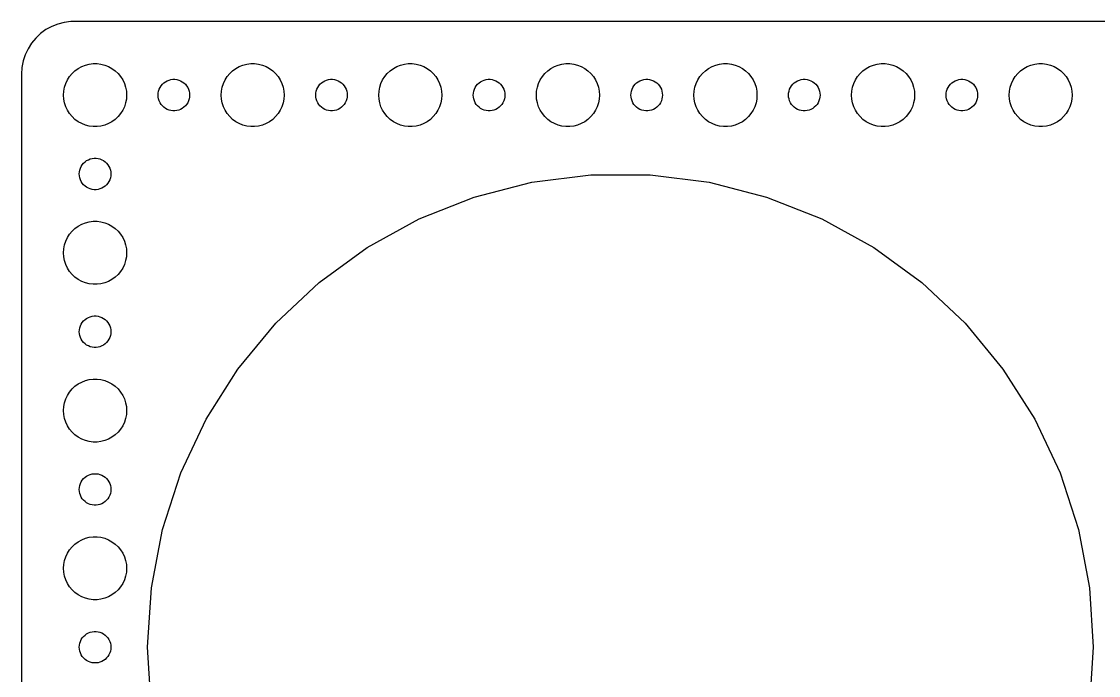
# Model space of a CAD drawing. Header units: metres. Extents: x -247 to 247, y -59 to 59.
# Drawn here: x -247 to -144.5, y -2.7 to 59.5 of the extents above; entities that cross this region are included whole.
import ezdxf

# ---------------------------------------------------------------- set-up
doc = ezdxf.new("R2010")
doc.units = ezdxf.units.M

msp = doc.modelspace()

# ---------------------------------------------------------------- linework, layer by layer
for p, q in [((-242.314, 59.4901), (-242.937, 59.4114)), ((242.314, 59.4901), (-242.314, 59.4901)), ((-244.679, 58.7216), (-245.187, 58.3526)), ((-244.129, 59.0241), (-244.679, 58.7216)), ((-243.545, 59.2553), (-244.129, 59.0241)), ((-242.937, 59.4114), (-243.545, 59.2553)), ((-246.045, 57.4389), (-246.382, 56.9088)), ((-245.645, 57.9227), (-246.045, 57.4389)), ((-245.187, 58.3526), (-245.645, 57.9227)), ((-246.382, 56.9088), (-246.649, 56.3406)), ((-246.843, 55.7434), (-246.961, 55.1267)), ((-246.649, 56.3406), (-246.843, 55.7434)), ((-241.277, 55.2145), (-240.927, 55.3532)), ((-240.927, 55.3532), (-240.562, 55.4469)), ((-240.562, 55.4469), (-240.188, 55.4941)), ((-240.188, 55.4941), (-239.812, 55.4941)), ((-239.812, 55.4941), (-239.438, 55.4469)), ((-239.438, 55.4469), (-239.073, 55.3532)), ((-239.073, 55.3532), (-238.723, 55.2145)), ((-226.277, 55.2145), (-225.927, 55.3532)), ((-225.927, 55.3532), (-225.562, 55.4469)), ((-225.562, 55.4469), (-225.188, 55.4941)), ((-225.188, 55.4941), (-224.812, 55.4941)), ((-224.812, 55.4941), (-224.438, 55.4469)), ((-224.438, 55.4469), (-224.073, 55.3532)), ((-224.073, 55.3532), (-223.723, 55.2145)), ((-211.277, 55.2145), (-210.927, 55.3532)), ((-210.927, 55.3532), (-210.562, 55.4469)), ((-210.562, 55.4469), (-210.188, 55.4941)), ((-210.188, 55.4941), (-209.812, 55.4941)), ((-209.812, 55.4941), (-209.438, 55.4469)), ((-209.438, 55.4469), (-209.073, 55.3532)), ((-209.073, 55.3532), (-208.723, 55.2145)), ((-196.277, 55.2145), (-195.927, 55.3532)), ((-195.927, 55.3532), (-195.562, 55.4469)), ((-195.562, 55.4469), (-195.188, 55.4941)), ((-195.188, 55.4941), (-194.812, 55.4941)), ((-194.812, 55.4941), (-194.438, 55.4469)), ((-194.438, 55.4469), (-194.073, 55.3532)), ((-194.073, 55.3532), (-193.723, 55.2145)), ((-181.277, 55.2145), (-180.927, 55.3532)), ((-180.927, 55.3532), (-180.562, 55.4469)), ((-180.562, 55.4469), (-180.188, 55.4941)), ((-180.188, 55.4941), (-179.812, 55.4941)), ((-179.812, 55.4941), (-179.438, 55.4469)), ((-179.438, 55.4469), (-179.073, 55.3532)), ((-179.073, 55.3532), (-178.723, 55.2145)), ((-166.277, 55.2145), (-165.927, 55.3532)), ((-165.927, 55.3532), (-165.562, 55.4469)), ((-165.562, 55.4469), (-165.188, 55.4941)), ((-165.188, 55.4941), (-164.812, 55.4941)), ((-164.812, 55.4941), (-164.438, 55.4469)), ((-164.438, 55.4469), (-164.073, 55.3532)), ((-164.073, 55.3532), (-163.723, 55.2145)), ((-151.277, 55.2145), (-150.927, 55.3532)), ((-150.927, 55.3532), (-150.562, 55.4469)), ((-150.562, 55.4469), (-150.188, 55.4941)), ((-150.188, 55.4941), (-149.812, 55.4941)), ((-149.812, 55.4941), (-149.438, 55.4469)), ((-149.438, 55.4469), (-149.073, 55.3532)), ((-149.073, 55.3532), (-148.723, 55.2145)), ((-246.961, 55.1267), (-247, 54.5)), ((-247, 54.5), (-247, -54.5)), ((-242.427, 54.2634), (-242.187, 54.5536)), ((-242.187, 54.5536), (-241.912, 54.8115)), ((-241.912, 54.8115), (-241.607, 55.033)), ((-241.607, 55.033), (-241.277, 55.2145)), ((-238.723, 55.2145), (-238.393, 55.033)), ((-238.393, 55.033), (-238.088, 54.8115)), ((-238.088, 54.8115), (-237.813, 54.5536)), ((-237.813, 54.5536), (-237.573, 54.2634)), ((-227.427, 54.2634), (-227.187, 54.5536)), ((-227.187, 54.5536), (-226.912, 54.8115)), ((-226.912, 54.8115), (-226.607, 55.033)), ((-226.607, 55.033), (-226.277, 55.2145)), ((-223.723, 55.2145), (-223.393, 55.033)), ((-223.393, 55.033), (-223.088, 54.8115)), ((-223.088, 54.8115), (-222.813, 54.5536)), ((-222.813, 54.5536), (-222.573, 54.2634)), ((-212.427, 54.2634), (-212.187, 54.5536)), ((-212.187, 54.5536), (-211.912, 54.8115)), ((-211.912, 54.8115), (-211.607, 55.033)), ((-211.607, 55.033), (-211.277, 55.2145)), ((-208.723, 55.2145), (-208.393, 55.033)), ((-208.393, 55.033), (-208.088, 54.8115)), ((-208.088, 54.8115), (-207.813, 54.5536)), ((-207.813, 54.5536), (-207.573, 54.2634)), ((-197.427, 54.2634), (-197.187, 54.5536)), ((-197.187, 54.5536), (-196.912, 54.8115)), ((-196.912, 54.8115), (-196.607, 55.033)), ((-196.607, 55.033), (-196.277, 55.2145)), ((-193.723, 55.2145), (-193.393, 55.033)), ((-193.393, 55.033), (-193.088, 54.8115)), ((-193.088, 54.8115), (-192.813, 54.5536)), ((-192.813, 54.5536), (-192.573, 54.2634)), ((-182.427, 54.2634), (-182.187, 54.5536)), ((-182.187, 54.5536), (-181.912, 54.8115)), ((-181.912, 54.8115), (-181.607, 55.033)), ((-181.607, 55.033), (-181.277, 55.2145)), ((-178.723, 55.2145), (-178.393, 55.033)), ((-178.393, 55.033), (-178.088, 54.8115)), ((-178.088, 54.8115), (-177.813, 54.5536)), ((-177.813, 54.5536), (-177.573, 54.2634)), ((-167.427, 54.2634), (-167.187, 54.5536)), ((-167.187, 54.5536), (-166.912, 54.8115)), ((-166.912, 54.8115), (-166.607, 55.033)), ((-166.607, 55.033), (-166.277, 55.2145)), ((-163.723, 55.2145), (-163.393, 55.033)), ((-163.393, 55.033), (-163.088, 54.8115)), ((-163.088, 54.8115), (-162.813, 54.5536)), ((-162.813, 54.5536), (-162.573, 54.2634)), ((-152.427, 54.2634), (-152.187, 54.5536)), ((-152.187, 54.5536), (-151.912, 54.8115)), ((-151.912, 54.8115), (-151.607, 55.033)), ((-151.607, 55.033), (-151.277, 55.2145)), ((-148.723, 55.2145), (-148.393, 55.033)), ((-148.393, 55.033), (-148.088, 54.8115)), ((-148.088, 54.8115), (-147.813, 54.5536)), ((-147.813, 54.5536), (-147.573, 54.2634)), ((-242.906, 53.2461), (-242.789, 53.6044)), ((-242.789, 53.6044), (-242.629, 53.9453)), ((-242.629, 53.9453), (-242.427, 54.2634)), ((-237.573, 54.2634), (-237.371, 53.9453)), ((-237.371, 53.9453), (-237.211, 53.6044)), ((-237.211, 53.6044), (-237.094, 53.2461)), ((-233.814, 53.2226), (-233.714, 53.3817)), ((-233.714, 53.3817), (-233.593, 53.5268)), ((-233.593, 53.5268), (-233.456, 53.6558)), ((-233.456, 53.6558), (-233.304, 53.7665)), ((-233.304, 53.7665), (-233.139, 53.8572)), ((-233.139, 53.8572), (-232.964, 53.9266)), ((-232.964, 53.9266), (-232.781, 53.9734)), ((-232.781, 53.9734), (-232.594, 53.997)), ((-232.594, 53.997), (-232.406, 53.997)), ((-232.406, 53.997), (-232.219, 53.9734)), ((-232.219, 53.9734), (-232.036, 53.9266)), ((-232.036, 53.9266), (-231.861, 53.8572)), ((-231.861, 53.8572), (-231.696, 53.7665)), ((-231.696, 53.7665), (-231.544, 53.6558)), ((-231.544, 53.6558), (-231.407, 53.5268)), ((-231.407, 53.5268), (-231.286, 53.3817)), ((-231.286, 53.3817), (-231.186, 53.2226)), ((-227.906, 53.2461), (-227.789, 53.6044)), ((-227.789, 53.6044), (-227.629, 53.9453)), ((-227.629, 53.9453), (-227.427, 54.2634)), ((-222.573, 54.2634), (-222.371, 53.9453)), ((-222.371, 53.9453), (-222.211, 53.6044)), ((-222.211, 53.6044), (-222.094, 53.2461)), ((-218.814, 53.2226), (-218.714, 53.3817)), ((-218.714, 53.3817), (-218.593, 53.5268)), ((-218.593, 53.5268), (-218.456, 53.6558)), ((-218.456, 53.6558), (-218.304, 53.7665)), ((-218.304, 53.7665), (-218.139, 53.8572)), ((-218.139, 53.8572), (-217.964, 53.9266)), ((-217.964, 53.9266), (-217.781, 53.9734)), ((-217.781, 53.9734), (-217.594, 53.997)), ((-217.594, 53.997), (-217.406, 53.997)), ((-217.406, 53.997), (-217.219, 53.9734)), ((-217.219, 53.9734), (-217.036, 53.9266)), ((-217.036, 53.9266), (-216.861, 53.8572)), ((-216.861, 53.8572), (-216.696, 53.7665)), ((-216.696, 53.7665), (-216.544, 53.6558)), ((-216.544, 53.6558), (-216.407, 53.5268)), ((-216.407, 53.5268), (-216.286, 53.3817)), ((-216.286, 53.3817), (-216.186, 53.2226)), ((-212.906, 53.2461), (-212.789, 53.6044)), ((-212.789, 53.6044), (-212.629, 53.9453)), ((-212.629, 53.9453), (-212.427, 54.2634)), ((-207.573, 54.2634), (-207.371, 53.9453)), ((-207.371, 53.9453), (-207.211, 53.6044)), ((-207.211, 53.6044), (-207.094, 53.2461)), ((-203.814, 53.2226), (-203.714, 53.3817)), ((-203.714, 53.3817), (-203.593, 53.5268)), ((-203.593, 53.5268), (-203.456, 53.6558)), ((-203.456, 53.6558), (-203.304, 53.7665)), ((-203.304, 53.7665), (-203.139, 53.8572)), ((-203.139, 53.8572), (-202.964, 53.9266)), ((-202.964, 53.9266), (-202.781, 53.9734)), ((-202.781, 53.9734), (-202.594, 53.997)), ((-202.594, 53.997), (-202.406, 53.997)), ((-202.406, 53.997), (-202.219, 53.9734)), ((-202.219, 53.9734), (-202.036, 53.9266)), ((-202.036, 53.9266), (-201.861, 53.8572)), ((-201.861, 53.8572), (-201.696, 53.7665)), ((-201.696, 53.7665), (-201.544, 53.6558)), ((-201.544, 53.6558), (-201.407, 53.5268)), ((-201.407, 53.5268), (-201.286, 53.3817)), ((-201.286, 53.3817), (-201.186, 53.2226)), ((-197.906, 53.2461), (-197.789, 53.6044)), ((-197.789, 53.6044), (-197.629, 53.9453)), ((-197.629, 53.9453), (-197.427, 54.2634)), ((-192.573, 54.2634), (-192.371, 53.9453)), ((-192.371, 53.9453), (-192.211, 53.6044)), ((-192.211, 53.6044), (-192.094, 53.2461)), ((-188.814, 53.2226), (-188.714, 53.3817)), ((-188.714, 53.3817), (-188.593, 53.5268)), ((-188.593, 53.5268), (-188.456, 53.6558)), ((-188.456, 53.6558), (-188.304, 53.7665)), ((-188.304, 53.7665), (-188.139, 53.8572)), ((-188.139, 53.8572), (-187.964, 53.9266)), ((-187.964, 53.9266), (-187.781, 53.9734)), ((-187.781, 53.9734), (-187.594, 53.997)), ((-187.594, 53.997), (-187.406, 53.997)), ((-187.406, 53.997), (-187.219, 53.9734)), ((-187.219, 53.9734), (-187.036, 53.9266)), ((-187.036, 53.9266), (-186.861, 53.8572)), ((-186.861, 53.8572), (-186.696, 53.7665)), ((-186.696, 53.7665), (-186.544, 53.6558)), ((-186.544, 53.6558), (-186.407, 53.5268)), ((-186.407, 53.5268), (-186.286, 53.3817)), ((-186.286, 53.3817), (-186.186, 53.2226)), ((-182.906, 53.2461), (-182.789, 53.6044)), ((-182.789, 53.6044), (-182.629, 53.9453)), ((-182.629, 53.9453), (-182.427, 54.2634)), ((-177.573, 54.2634), (-177.371, 53.9453)), ((-177.371, 53.9453), (-177.211, 53.6044)), ((-177.211, 53.6044), (-177.094, 53.2461)), ((-173.814, 53.2226), (-173.714, 53.3817)), ((-173.714, 53.3817), (-173.593, 53.5268)), ((-173.593, 53.5268), (-173.456, 53.6558)), ((-173.456, 53.6558), (-173.304, 53.7665)), ((-173.304, 53.7665), (-173.139, 53.8572)), ((-173.139, 53.8572), (-172.964, 53.9266)), ((-172.964, 53.9266), (-172.781, 53.9734)), ((-172.781, 53.9734), (-172.594, 53.997)), ((-172.594, 53.997), (-172.406, 53.997)), ((-172.406, 53.997), (-172.219, 53.9734)), ((-172.219, 53.9734), (-172.036, 53.9266)), ((-172.036, 53.9266), (-171.861, 53.8572)), ((-171.861, 53.8572), (-171.696, 53.7665)), ((-171.696, 53.7665), (-171.544, 53.6558)), ((-171.544, 53.6558), (-171.407, 53.5268)), ((-171.407, 53.5268), (-171.286, 53.3817)), ((-171.286, 53.3817), (-171.186, 53.2226)), ((-167.906, 53.2461), (-167.789, 53.6044)), ((-167.789, 53.6044), (-167.629, 53.9453)), ((-167.629, 53.9453), (-167.427, 54.2634)), ((-162.573, 54.2634), (-162.371, 53.9453)), ((-162.371, 53.9453), (-162.211, 53.6044)), ((-162.211, 53.6044), (-162.094, 53.2461)), ((-158.814, 53.2226), (-158.714, 53.3817)), ((-158.714, 53.3817), (-158.593, 53.5268)), ((-158.593, 53.5268), (-158.456, 53.6558)), ((-158.456, 53.6558), (-158.304, 53.7665)), ((-158.304, 53.7665), (-158.139, 53.8572)), ((-158.139, 53.8572), (-157.964, 53.9266)), ((-157.964, 53.9266), (-157.781, 53.9734)), ((-157.781, 53.9734), (-157.594, 53.997)), ((-157.594, 53.997), (-157.406, 53.997)), ((-157.406, 53.997), (-157.219, 53.9734)), ((-157.219, 53.9734), (-157.036, 53.9266)), ((-157.036, 53.9266), (-156.861, 53.8572)), ((-156.861, 53.8572), (-156.696, 53.7665)), ((-156.696, 53.7665), (-156.544, 53.6558)), ((-156.544, 53.6558), (-156.407, 53.5268)), ((-156.407, 53.5268), (-156.286, 53.3817)), ((-156.286, 53.3817), (-156.186, 53.2226)), ((-152.906, 53.2461), (-152.789, 53.6044)), ((-152.789, 53.6044), (-152.629, 53.9453)), ((-152.629, 53.9453), (-152.427, 54.2634)), ((-147.573, 54.2634), (-147.371, 53.9453)), ((-147.371, 53.9453), (-147.211, 53.6044)), ((-147.211, 53.6044), (-147.094, 53.2461)), ((-243, 52.5), (-242.976, 52.876)), ((-242.976, 52.124), (-243, 52.5)), ((-242.976, 52.876), (-242.906, 53.2461)), ((-237.094, 53.2461), (-237.024, 52.876)), ((-237.024, 52.876), (-237, 52.5)), ((-237, 52.5), (-237.024, 52.124)), ((-234, 52.5), (-233.988, 52.688)), ((-233.988, 52.312), (-234, 52.5)), ((-233.988, 52.688), (-233.953, 52.873)), ((-233.953, 52.127), (-233.988, 52.312)), ((-233.953, 52.873), (-233.895, 53.0522)), ((-233.895, 53.0522), (-233.814, 53.2226)), ((-231.186, 53.2226), (-231.105, 53.0522)), ((-231.105, 53.0522), (-231.047, 52.873)), ((-231.047, 52.873), (-231.012, 52.688)), ((-231.012, 52.312), (-231.047, 52.127)), ((-231.012, 52.688), (-231, 52.5)), ((-231, 52.5), (-231.012, 52.312)), ((-228, 52.5), (-227.976, 52.876)), ((-227.976, 52.124), (-228, 52.5)), ((-227.976, 52.876), (-227.906, 53.2461)), ((-222.094, 53.2461), (-222.024, 52.876)), ((-222.024, 52.876), (-222, 52.5)), ((-222, 52.5), (-222.024, 52.124)), ((-219, 52.5), (-218.988, 52.688)), ((-218.988, 52.312), (-219, 52.5)), ((-218.988, 52.688), (-218.953, 52.873)), ((-218.953, 52.127), (-218.988, 52.312)), ((-218.953, 52.873), (-218.895, 53.0522)), ((-218.895, 53.0522), (-218.814, 53.2226)), ((-216.186, 53.2226), (-216.105, 53.0522)), ((-216.105, 53.0522), (-216.047, 52.873)), ((-216.047, 52.873), (-216.012, 52.688)), ((-216.012, 52.312), (-216.047, 52.127)), ((-216.012, 52.688), (-216, 52.5)), ((-216, 52.5), (-216.012, 52.312)), ((-213, 52.5), (-212.976, 52.876)), ((-212.976, 52.124), (-213, 52.5)), ((-212.976, 52.876), (-212.906, 53.2461)), ((-207.094, 53.2461), (-207.024, 52.876)), ((-207.024, 52.876), (-207, 52.5)), ((-207, 52.5), (-207.024, 52.124)), ((-204, 52.5), (-203.988, 52.688)), ((-203.988, 52.312), (-204, 52.5)), ((-203.988, 52.688), (-203.953, 52.873)), ((-203.953, 52.127), (-203.988, 52.312)), ((-203.953, 52.873), (-203.895, 53.0522)), ((-203.895, 53.0522), (-203.814, 53.2226)), ((-201.186, 53.2226), (-201.105, 53.0522)), ((-201.105, 53.0522), (-201.047, 52.873)), ((-201.047, 52.873), (-201.012, 52.688)), ((-201.012, 52.312), (-201.047, 52.127)), ((-201.012, 52.688), (-201, 52.5)), ((-201, 52.5), (-201.012, 52.312)), ((-198, 52.5), (-197.976, 52.876)), ((-197.976, 52.124), (-198, 52.5)), ((-197.976, 52.876), (-197.906, 53.2461)), ((-192.094, 53.2461), (-192.024, 52.876)), ((-192.024, 52.876), (-192, 52.5)), ((-192, 52.5), (-192.024, 52.124)), ((-189, 52.5), (-188.988, 52.688)), ((-188.988, 52.312), (-189, 52.5)), ((-188.988, 52.688), (-188.953, 52.873)), ((-188.953, 52.127), (-188.988, 52.312)), ((-188.953, 52.873), (-188.895, 53.0522)), ((-188.895, 53.0522), (-188.814, 53.2226)), ((-186.186, 53.2226), (-186.105, 53.0522)), ((-186.105, 53.0522), (-186.047, 52.873)), ((-186.047, 52.873), (-186.012, 52.688)), ((-186.012, 52.312), (-186.047, 52.127)), ((-186.012, 52.688), (-186, 52.5)), ((-186, 52.5), (-186.012, 52.312)), ((-183, 52.5), (-182.976, 52.876)), ((-182.976, 52.124), (-183, 52.5)), ((-182.976, 52.876), (-182.906, 53.2461)), ((-177.094, 53.2461), (-177.024, 52.876)), ((-177.024, 52.876), (-177, 52.5)), ((-177, 52.5), (-177.024, 52.124)), ((-174, 52.5), (-173.988, 52.688)), ((-173.988, 52.312), (-174, 52.5)), ((-173.988, 52.688), (-173.953, 52.873)), ((-173.953, 52.127), (-173.988, 52.312)), ((-173.953, 52.873), (-173.895, 53.0522)), ((-173.895, 53.0522), (-173.814, 53.2226)), ((-171.186, 53.2226), (-171.105, 53.0522)), ((-171.105, 53.0522), (-171.047, 52.873)), ((-171.047, 52.873), (-171.012, 52.688)), ((-171.012, 52.312), (-171.047, 52.127)), ((-171.012, 52.688), (-171, 52.5)), ((-171, 52.5), (-171.012, 52.312)), ((-168, 52.5), (-167.976, 52.876)), ((-167.976, 52.124), (-168, 52.5)), ((-167.976, 52.876), (-167.906, 53.2461)), ((-162.094, 53.2461), (-162.024, 52.876)), ((-162.024, 52.876), (-162, 52.5)), ((-162, 52.5), (-162.024, 52.124)), ((-159, 52.5), (-158.988, 52.688)), ((-158.988, 52.312), (-159, 52.5)), ((-158.988, 52.688), (-158.953, 52.873)), ((-158.953, 52.127), (-158.988, 52.312)), ((-158.953, 52.873), (-158.895, 53.0522)), ((-158.895, 53.0522), (-158.814, 53.2226)), ((-156.186, 53.2226), (-156.105, 53.0522)), ((-156.105, 53.0522), (-156.047, 52.873)), ((-156.047, 52.873), (-156.012, 52.688)), ((-156.012, 52.312), (-156.047, 52.127)), ((-156.012, 52.688), (-156, 52.5)), ((-156, 52.5), (-156.012, 52.312)), ((-153, 52.5), (-152.976, 52.876)), ((-152.976, 52.124), (-153, 52.5)), ((-152.976, 52.876), (-152.906, 53.2461)), ((-147.094, 53.2461), (-147.024, 52.876)), ((-147.024, 52.876), (-147, 52.5)), ((-147, 52.5), (-147.024, 52.124)), ((-242.906, 51.7539), (-242.976, 52.124)), ((-242.789, 51.3956), (-242.906, 51.7539)), ((-242.629, 51.0547), (-242.789, 51.3956)), ((-237.211, 51.3956), (-237.371, 51.0547)), ((-237.094, 51.7539), (-237.211, 51.3956)), ((-237.024, 52.124), (-237.094, 51.7539)), ((-233.895, 51.9478), (-233.953, 52.127)), ((-233.814, 51.7774), (-233.895, 51.9478)), ((-233.714, 51.6183), (-233.814, 51.7774)), ((-233.593, 51.4732), (-233.714, 51.6183)), ((-233.456, 51.3442), (-233.593, 51.4732)), ((-233.304, 51.2335), (-233.456, 51.3442)), ((-231.544, 51.3442), (-231.696, 51.2335)), ((-231.407, 51.4732), (-231.544, 51.3442)), ((-231.286, 51.6183), (-231.407, 51.4732)), ((-231.186, 51.7774), (-231.286, 51.6183)), ((-231.105, 51.9478), (-231.186, 51.7774)), ((-231.047, 52.127), (-231.105, 51.9478)), ((-227.906, 51.7539), (-227.976, 52.124)), ((-227.789, 51.3956), (-227.906, 51.7539)), ((-227.629, 51.0547), (-227.789, 51.3956)), ((-222.211, 51.3956), (-222.371, 51.0547)), ((-222.094, 51.7539), (-222.211, 51.3956)), ((-222.024, 52.124), (-222.094, 51.7539)), ((-218.895, 51.9478), (-218.953, 52.127)), ((-218.814, 51.7774), (-218.895, 51.9478)), ((-218.714, 51.6183), (-218.814, 51.7774)), ((-218.593, 51.4732), (-218.714, 51.6183)), ((-218.456, 51.3442), (-218.593, 51.4732)), ((-218.304, 51.2335), (-218.456, 51.3442)), ((-216.544, 51.3442), (-216.696, 51.2335)), ((-216.407, 51.4732), (-216.544, 51.3442)), ((-216.286, 51.6183), (-216.407, 51.4732)), ((-216.186, 51.7774), (-216.286, 51.6183)), ((-216.105, 51.9478), (-216.186, 51.7774)), ((-216.047, 52.127), (-216.105, 51.9478)), ((-212.906, 51.7539), (-212.976, 52.124)), ((-212.789, 51.3956), (-212.906, 51.7539)), ((-212.629, 51.0547), (-212.789, 51.3956)), ((-207.211, 51.3956), (-207.371, 51.0547)), ((-207.094, 51.7539), (-207.211, 51.3956)), ((-207.024, 52.124), (-207.094, 51.7539)), ((-203.895, 51.9478), (-203.953, 52.127)), ((-203.814, 51.7774), (-203.895, 51.9478)), ((-203.714, 51.6183), (-203.814, 51.7774)), ((-203.593, 51.4732), (-203.714, 51.6183)), ((-203.456, 51.3442), (-203.593, 51.4732)), ((-203.304, 51.2335), (-203.456, 51.3442)), ((-201.544, 51.3442), (-201.696, 51.2335)), ((-201.407, 51.4732), (-201.544, 51.3442)), ((-201.286, 51.6183), (-201.407, 51.4732)), ((-201.186, 51.7774), (-201.286, 51.6183)), ((-201.105, 51.9478), (-201.186, 51.7774)), ((-201.047, 52.127), (-201.105, 51.9478)), ((-197.906, 51.7539), (-197.976, 52.124)), ((-197.789, 51.3956), (-197.906, 51.7539)), ((-197.629, 51.0547), (-197.789, 51.3956)), ((-192.211, 51.3956), (-192.371, 51.0547)), ((-192.094, 51.7539), (-192.211, 51.3956)), ((-192.024, 52.124), (-192.094, 51.7539)), ((-188.895, 51.9478), (-188.953, 52.127)), ((-188.814, 51.7774), (-188.895, 51.9478)), ((-188.714, 51.6183), (-188.814, 51.7774)), ((-188.593, 51.4732), (-188.714, 51.6183)), ((-188.456, 51.3442), (-188.593, 51.4732)), ((-188.304, 51.2335), (-188.456, 51.3442)), ((-186.544, 51.3442), (-186.696, 51.2335)), ((-186.407, 51.4732), (-186.544, 51.3442)), ((-186.286, 51.6183), (-186.407, 51.4732)), ((-186.186, 51.7774), (-186.286, 51.6183)), ((-186.105, 51.9478), (-186.186, 51.7774)), ((-186.047, 52.127), (-186.105, 51.9478)), ((-182.906, 51.7539), (-182.976, 52.124)), ((-182.789, 51.3956), (-182.906, 51.7539)), ((-182.629, 51.0547), (-182.789, 51.3956)), ((-177.211, 51.3956), (-177.371, 51.0547)), ((-177.094, 51.7539), (-177.211, 51.3956)), ((-177.024, 52.124), (-177.094, 51.7539)), ((-173.895, 51.9478), (-173.953, 52.127)), ((-173.814, 51.7774), (-173.895, 51.9478)), ((-173.714, 51.6183), (-173.814, 51.7774)), ((-173.593, 51.4732), (-173.714, 51.6183)), ((-173.456, 51.3442), (-173.593, 51.4732)), ((-173.304, 51.2335), (-173.456, 51.3442)), ((-171.544, 51.3442), (-171.696, 51.2335)), ((-171.407, 51.4732), (-171.544, 51.3442)), ((-171.286, 51.6183), (-171.407, 51.4732)), ((-171.186, 51.7774), (-171.286, 51.6183)), ((-171.105, 51.9478), (-171.186, 51.7774)), ((-171.047, 52.127), (-171.105, 51.9478)), ((-167.906, 51.7539), (-167.976, 52.124)), ((-167.789, 51.3956), (-167.906, 51.7539)), ((-167.629, 51.0547), (-167.789, 51.3956)), ((-162.211, 51.3956), (-162.371, 51.0547)), ((-162.094, 51.7539), (-162.211, 51.3956)), ((-162.024, 52.124), (-162.094, 51.7539)), ((-158.895, 51.9478), (-158.953, 52.127)), ((-158.814, 51.7774), (-158.895, 51.9478)), ((-158.714, 51.6183), (-158.814, 51.7774)), ((-158.593, 51.4732), (-158.714, 51.6183)), ((-158.456, 51.3442), (-158.593, 51.4732)), ((-158.304, 51.2335), (-158.456, 51.3442)), ((-156.544, 51.3442), (-156.696, 51.2335)), ((-156.407, 51.4732), (-156.544, 51.3442)), ((-156.286, 51.6183), (-156.407, 51.4732)), ((-156.186, 51.7774), (-156.286, 51.6183)), ((-156.105, 51.9478), (-156.186, 51.7774)), ((-156.047, 52.127), (-156.105, 51.9478)), ((-152.906, 51.7539), (-152.976, 52.124)), ((-152.789, 51.3956), (-152.906, 51.7539)), ((-152.629, 51.0547), (-152.789, 51.3956)), ((-147.211, 51.3956), (-147.371, 51.0547)), ((-147.094, 51.7539), (-147.211, 51.3956)), ((-147.024, 52.124), (-147.094, 51.7539)), ((-242.427, 50.7366), (-242.629, 51.0547)), ((-242.187, 50.4464), (-242.427, 50.7366)), ((-241.912, 50.1885), (-242.187, 50.4464)), ((-237.813, 50.4464), (-238.088, 50.1885)), ((-237.573, 50.7366), (-237.813, 50.4464)), ((-237.371, 51.0547), (-237.573, 50.7366)), ((-233.139, 51.1428), (-233.304, 51.2335)), ((-232.964, 51.0734), (-233.139, 51.1428)), ((-232.781, 51.0266), (-232.964, 51.0734)), ((-232.594, 51.003), (-232.781, 51.0266)), ((-232.406, 51.003), (-232.594, 51.003)), ((-232.219, 51.0266), (-232.406, 51.003)), ((-232.036, 51.0734), (-232.219, 51.0266)), ((-231.861, 51.1428), (-232.036, 51.0734)), ((-231.696, 51.2335), (-231.861, 51.1428)), ((-227.427, 50.7366), (-227.629, 51.0547)), ((-227.187, 50.4464), (-227.427, 50.7366)), ((-226.912, 50.1885), (-227.187, 50.4464)), ((-222.813, 50.4464), (-223.088, 50.1885)), ((-222.573, 50.7366), (-222.813, 50.4464)), ((-222.371, 51.0547), (-222.573, 50.7366)), ((-218.139, 51.1428), (-218.304, 51.2335)), ((-217.964, 51.0734), (-218.139, 51.1428)), ((-217.781, 51.0266), (-217.964, 51.0734)), ((-217.594, 51.003), (-217.781, 51.0266)), ((-217.406, 51.003), (-217.594, 51.003)), ((-217.219, 51.0266), (-217.406, 51.003)), ((-217.036, 51.0734), (-217.219, 51.0266)), ((-216.861, 51.1428), (-217.036, 51.0734)), ((-216.696, 51.2335), (-216.861, 51.1428)), ((-212.427, 50.7366), (-212.629, 51.0547)), ((-212.187, 50.4464), (-212.427, 50.7366)), ((-211.912, 50.1885), (-212.187, 50.4464)), ((-207.813, 50.4464), (-208.088, 50.1885)), ((-207.573, 50.7366), (-207.813, 50.4464)), ((-207.371, 51.0547), (-207.573, 50.7366)), ((-203.139, 51.1428), (-203.304, 51.2335)), ((-202.964, 51.0734), (-203.139, 51.1428)), ((-202.781, 51.0266), (-202.964, 51.0734)), ((-202.594, 51.003), (-202.781, 51.0266)), ((-202.406, 51.003), (-202.594, 51.003)), ((-202.219, 51.0266), (-202.406, 51.003)), ((-202.036, 51.0734), (-202.219, 51.0266)), ((-201.861, 51.1428), (-202.036, 51.0734)), ((-201.696, 51.2335), (-201.861, 51.1428)), ((-197.427, 50.7366), (-197.629, 51.0547)), ((-197.187, 50.4464), (-197.427, 50.7366)), ((-196.912, 50.1885), (-197.187, 50.4464)), ((-192.813, 50.4464), (-193.088, 50.1885)), ((-192.573, 50.7366), (-192.813, 50.4464)), ((-192.371, 51.0547), (-192.573, 50.7366)), ((-188.139, 51.1428), (-188.304, 51.2335)), ((-187.964, 51.0734), (-188.139, 51.1428)), ((-187.781, 51.0266), (-187.964, 51.0734)), ((-187.594, 51.003), (-187.781, 51.0266)), ((-187.406, 51.003), (-187.594, 51.003)), ((-187.219, 51.0266), (-187.406, 51.003)), ((-187.036, 51.0734), (-187.219, 51.0266)), ((-186.861, 51.1428), (-187.036, 51.0734)), ((-186.696, 51.2335), (-186.861, 51.1428)), ((-182.427, 50.7366), (-182.629, 51.0547)), ((-182.187, 50.4464), (-182.427, 50.7366)), ((-181.912, 50.1885), (-182.187, 50.4464)), ((-177.813, 50.4464), (-178.088, 50.1885)), ((-177.573, 50.7366), (-177.813, 50.4464)), ((-177.371, 51.0547), (-177.573, 50.7366)), ((-173.139, 51.1428), (-173.304, 51.2335)), ((-172.964, 51.0734), (-173.139, 51.1428)), ((-172.781, 51.0266), (-172.964, 51.0734)), ((-172.594, 51.003), (-172.781, 51.0266)), ((-172.406, 51.003), (-172.594, 51.003)), ((-172.219, 51.0266), (-172.406, 51.003)), ((-172.036, 51.0734), (-172.219, 51.0266)), ((-171.861, 51.1428), (-172.036, 51.0734)), ((-171.696, 51.2335), (-171.861, 51.1428)), ((-167.427, 50.7366), (-167.629, 51.0547)), ((-167.187, 50.4464), (-167.427, 50.7366)), ((-166.912, 50.1885), (-167.187, 50.4464)), ((-162.813, 50.4464), (-163.088, 50.1885)), ((-162.573, 50.7366), (-162.813, 50.4464)), ((-162.371, 51.0547), (-162.573, 50.7366)), ((-158.139, 51.1428), (-158.304, 51.2335)), ((-157.964, 51.0734), (-158.139, 51.1428)), ((-157.781, 51.0266), (-157.964, 51.0734)), ((-157.594, 51.003), (-157.781, 51.0266)), ((-157.406, 51.003), (-157.594, 51.003)), ((-157.219, 51.0266), (-157.406, 51.003)), ((-157.036, 51.0734), (-157.219, 51.0266)), ((-156.861, 51.1428), (-157.036, 51.0734)), ((-156.696, 51.2335), (-156.861, 51.1428)), ((-152.427, 50.7366), (-152.629, 51.0547)), ((-152.187, 50.4464), (-152.427, 50.7366)), ((-151.912, 50.1885), (-152.187, 50.4464)), ((-147.813, 50.4464), (-148.088, 50.1885)), ((-147.573, 50.7366), (-147.813, 50.4464)), ((-147.371, 51.0547), (-147.573, 50.7366)), ((-241.607, 49.967), (-241.912, 50.1885)), ((-241.277, 49.7855), (-241.607, 49.967)), ((-240.927, 49.6468), (-241.277, 49.7855)), ((-240.562, 49.5531), (-240.927, 49.6468)), ((-240.188, 49.5059), (-240.562, 49.5531)), ((-239.812, 49.5059), (-240.188, 49.5059)), ((-239.438, 49.5531), (-239.812, 49.5059)), ((-239.073, 49.6468), (-239.438, 49.5531)), ((-238.723, 49.7855), (-239.073, 49.6468)), ((-238.393, 49.967), (-238.723, 49.7855)), ((-238.088, 50.1885), (-238.393, 49.967)), ((-226.607, 49.967), (-226.912, 50.1885)), ((-226.277, 49.7855), (-226.607, 49.967)), ((-225.927, 49.6468), (-226.277, 49.7855)), ((-225.562, 49.5531), (-225.927, 49.6468)), ((-225.188, 49.5059), (-225.562, 49.5531)), ((-224.812, 49.5059), (-225.188, 49.5059)), ((-224.438, 49.5531), (-224.812, 49.5059)), ((-224.073, 49.6468), (-224.438, 49.5531)), ((-223.723, 49.7855), (-224.073, 49.6468)), ((-223.393, 49.967), (-223.723, 49.7855)), ((-223.088, 50.1885), (-223.393, 49.967)), ((-211.607, 49.967), (-211.912, 50.1885)), ((-211.277, 49.7855), (-211.607, 49.967)), ((-210.927, 49.6468), (-211.277, 49.7855)), ((-210.562, 49.5531), (-210.927, 49.6468)), ((-210.188, 49.5059), (-210.562, 49.5531)), ((-209.812, 49.5059), (-210.188, 49.5059)), ((-209.438, 49.5531), (-209.812, 49.5059)), ((-209.073, 49.6468), (-209.438, 49.5531)), ((-208.723, 49.7855), (-209.073, 49.6468)), ((-208.393, 49.967), (-208.723, 49.7855)), ((-208.088, 50.1885), (-208.393, 49.967)), ((-196.607, 49.967), (-196.912, 50.1885)), ((-196.277, 49.7855), (-196.607, 49.967)), ((-195.927, 49.6468), (-196.277, 49.7855)), ((-195.562, 49.5531), (-195.927, 49.6468)), ((-195.188, 49.5059), (-195.562, 49.5531)), ((-194.812, 49.5059), (-195.188, 49.5059)), ((-194.438, 49.5531), (-194.812, 49.5059)), ((-194.073, 49.6468), (-194.438, 49.5531)), ((-193.723, 49.7855), (-194.073, 49.6468)), ((-193.393, 49.967), (-193.723, 49.7855)), ((-193.088, 50.1885), (-193.393, 49.967)), ((-181.607, 49.967), (-181.912, 50.1885)), ((-181.277, 49.7855), (-181.607, 49.967)), ((-180.927, 49.6468), (-181.277, 49.7855)), ((-180.562, 49.5531), (-180.927, 49.6468)), ((-180.188, 49.5059), (-180.562, 49.5531)), ((-179.812, 49.5059), (-180.188, 49.5059)), ((-179.438, 49.5531), (-179.812, 49.5059)), ((-179.073, 49.6468), (-179.438, 49.5531)), ((-178.723, 49.7855), (-179.073, 49.6468)), ((-178.393, 49.967), (-178.723, 49.7855)), ((-178.088, 50.1885), (-178.393, 49.967)), ((-166.607, 49.967), (-166.912, 50.1885)), ((-166.277, 49.7855), (-166.607, 49.967)), ((-165.927, 49.6468), (-166.277, 49.7855)), ((-165.562, 49.5531), (-165.927, 49.6468)), ((-165.188, 49.5059), (-165.562, 49.5531)), ((-164.812, 49.5059), (-165.188, 49.5059)), ((-164.438, 49.5531), (-164.812, 49.5059)), ((-164.073, 49.6468), (-164.438, 49.5531)), ((-163.723, 49.7855), (-164.073, 49.6468)), ((-163.393, 49.967), (-163.723, 49.7855)), ((-163.088, 50.1885), (-163.393, 49.967)), ((-151.607, 49.967), (-151.912, 50.1885)), ((-151.277, 49.7855), (-151.607, 49.967)), ((-150.927, 49.6468), (-151.277, 49.7855)), ((-150.562, 49.5531), (-150.927, 49.6468)), ((-150.188, 49.5059), (-150.562, 49.5531)), ((-149.812, 49.5059), (-150.188, 49.5059)), ((-149.438, 49.5531), (-149.812, 49.5059)), ((-149.073, 49.6468), (-149.438, 49.5531)), ((-148.723, 49.7855), (-149.073, 49.6468)), ((-148.393, 49.967), (-148.723, 49.7855)), ((-148.088, 50.1885), (-148.393, 49.967)), ((-241.093, 46.0268), (-240.956, 46.1558)), ((-240.956, 46.1558), (-240.804, 46.2665)), ((-240.804, 46.2665), (-240.639, 46.3572)), ((-240.639, 46.3572), (-240.464, 46.4266)), ((-240.464, 46.4266), (-240.281, 46.4734)), ((-240.281, 46.4734), (-240.094, 46.497)), ((-240.094, 46.497), (-239.906, 46.497)), ((-239.906, 46.497), (-239.719, 46.4734)), ((-239.719, 46.4734), (-239.536, 46.4266)), ((-239.536, 46.4266), (-239.361, 46.3572)), ((-239.361, 46.3572), (-239.196, 46.2665)), ((-239.196, 46.2665), (-239.044, 46.1558)), ((-239.044, 46.1558), (-238.907, 46.0268)), ((-241.5, 45), (-241.488, 45.188)), ((-241.488, 45.188), (-241.453, 45.373)), ((-241.453, 45.373), (-241.395, 45.5522)), ((-241.395, 45.5522), (-241.314, 45.7226)), ((-241.314, 45.7226), (-241.214, 45.8817)), ((-241.214, 45.8817), (-241.093, 46.0268)), ((-238.907, 46.0268), (-238.786, 45.8817)), ((-238.786, 45.8817), (-238.686, 45.7226)), ((-238.686, 45.7226), (-238.605, 45.5522)), ((-238.605, 45.5522), (-238.547, 45.373)), ((-238.547, 45.373), (-238.512, 45.188)), ((-238.512, 45.188), (-238.5, 45)), ((-241.488, 44.812), (-241.5, 45)), ((-241.453, 44.627), (-241.488, 44.812)), ((-241.395, 44.4478), (-241.453, 44.627)), ((-241.314, 44.2774), (-241.395, 44.4478)), ((-241.214, 44.1183), (-241.314, 44.2774)), ((-241.093, 43.9732), (-241.214, 44.1183)), ((-238.786, 44.1183), (-238.907, 43.9732)), ((-238.686, 44.2774), (-238.786, 44.1183)), ((-238.605, 44.4478), (-238.686, 44.2774)), ((-238.547, 44.627), (-238.605, 44.4478)), ((-238.512, 44.812), (-238.547, 44.627)), ((-238.5, 45), (-238.512, 44.812)), ((-203.906, 42.7975), (-198.432, 44.2029)), ((-198.432, 44.2029), (-192.826, 44.9112)), ((-192.826, 44.9112), (-187.174, 44.9112)), ((-187.174, 44.9112), (-181.568, 44.2029)), ((-181.568, 44.2029), (-176.094, 42.7975)), ((-240.956, 43.8442), (-241.093, 43.9732)), ((-240.804, 43.7335), (-240.956, 43.8442)), ((-240.639, 43.6428), (-240.804, 43.7335)), ((-240.464, 43.5734), (-240.639, 43.6428)), ((-240.281, 43.5266), (-240.464, 43.5734)), ((-240.094, 43.503), (-240.281, 43.5266)), ((-239.906, 43.503), (-240.094, 43.503)), ((-239.719, 43.5266), (-239.906, 43.503)), ((-239.536, 43.5734), (-239.719, 43.5266)), ((-239.361, 43.6428), (-239.536, 43.5734)), ((-239.196, 43.7335), (-239.361, 43.6428)), ((-239.044, 43.8442), (-239.196, 43.7335)), ((-238.907, 43.9732), (-239.044, 43.8442)), ((-209.16, 40.7172), (-203.906, 42.7975)), ((-176.094, 42.7975), (-170.84, 40.7172)), ((-241.912, 39.8115), (-241.607, 40.033)), ((-241.607, 40.033), (-241.277, 40.2145)), ((-241.277, 40.2145), (-240.927, 40.3532)), ((-240.927, 40.3532), (-240.562, 40.4469)), ((-240.562, 40.4469), (-240.188, 40.4941)), ((-240.188, 40.4941), (-239.812, 40.4941)), ((-239.812, 40.4941), (-239.438, 40.4469)), ((-239.438, 40.4469), (-239.073, 40.3532)), ((-239.073, 40.3532), (-238.723, 40.2145)), ((-238.723, 40.2145), (-238.393, 40.033)), ((-238.393, 40.033), (-238.088, 39.8115)), ((-214.112, 37.9948), (-209.16, 40.7172)), ((-170.84, 40.7172), (-165.888, 37.9948)), ((-242.629, 38.9453), (-242.427, 39.2634)), ((-242.427, 39.2634), (-242.187, 39.5536)), ((-242.187, 39.5536), (-241.912, 39.8115)), ((-238.088, 39.8115), (-237.813, 39.5536)), ((-237.813, 39.5536), (-237.573, 39.2634)), ((-237.573, 39.2634), (-237.371, 38.9453)), ((-242.976, 37.876), (-242.906, 38.2461)), ((-242.906, 38.2461), (-242.789, 38.6044)), ((-242.789, 38.6044), (-242.629, 38.9453)), ((-237.371, 38.9453), (-237.211, 38.6044)), ((-237.211, 38.6044), (-237.094, 38.2461)), ((-237.094, 38.2461), (-237.024, 37.876)), ((-218.684, 34.6731), (-214.112, 37.9948)), ((-165.888, 37.9948), (-161.316, 34.6731)), ((-243, 37.5), (-242.976, 37.876)), ((-242.976, 37.124), (-243, 37.5)), ((-242.906, 36.7539), (-242.976, 37.124)), ((-237.024, 37.124), (-237.094, 36.7539)), ((-237.024, 37.876), (-237, 37.5)), ((-237, 37.5), (-237.024, 37.124)), ((-242.789, 36.3956), (-242.906, 36.7539)), ((-242.629, 36.0547), (-242.789, 36.3956)), ((-242.427, 35.7366), (-242.629, 36.0547)), ((-237.371, 36.0547), (-237.573, 35.7366)), ((-237.211, 36.3956), (-237.371, 36.0547)), ((-237.094, 36.7539), (-237.211, 36.3956)), ((-242.187, 35.4464), (-242.427, 35.7366)), ((-241.912, 35.1885), (-242.187, 35.4464)), ((-241.607, 34.967), (-241.912, 35.1885)), ((-241.277, 34.7855), (-241.607, 34.967)), ((-238.393, 34.967), (-238.723, 34.7855)), ((-238.088, 35.1885), (-238.393, 34.967)), ((-237.813, 35.4464), (-238.088, 35.1885)), ((-237.573, 35.7366), (-237.813, 35.4464)), ((-240.927, 34.6468), (-241.277, 34.7855)), ((-240.562, 34.5531), (-240.927, 34.6468)), ((-240.188, 34.5059), (-240.562, 34.5531)), ((-239.812, 34.5059), (-240.188, 34.5059)), ((-239.438, 34.5531), (-239.812, 34.5059)), ((-239.073, 34.6468), (-239.438, 34.5531)), ((-238.723, 34.7855), (-239.073, 34.6468)), ((-222.804, 30.8046), (-218.684, 34.6731)), ((-161.316, 34.6731), (-157.196, 30.8046)), ((-241.314, 30.7226), (-241.214, 30.8817)), ((-241.214, 30.8817), (-241.093, 31.0268)), ((-241.093, 31.0268), (-240.956, 31.1558)), ((-240.956, 31.1558), (-240.804, 31.2665)), ((-240.804, 31.2665), (-240.639, 31.3572)), ((-240.639, 31.3572), (-240.464, 31.4266)), ((-240.464, 31.4266), (-240.281, 31.4734)), ((-240.281, 31.4734), (-240.094, 31.497)), ((-240.094, 31.497), (-239.906, 31.497)), ((-239.906, 31.497), (-239.719, 31.4734)), ((-239.719, 31.4734), (-239.536, 31.4266)), ((-239.536, 31.4266), (-239.361, 31.3572)), ((-239.361, 31.3572), (-239.196, 31.2665)), ((-239.196, 31.2665), (-239.044, 31.1558)), ((-239.044, 31.1558), (-238.907, 31.0268)), ((-238.907, 31.0268), (-238.786, 30.8817)), ((-238.786, 30.8817), (-238.686, 30.7226)), ((-226.406, 26.4503), (-222.804, 30.8046)), ((-157.196, 30.8046), (-153.594, 26.4503)), ((-241.5, 30), (-241.488, 30.188)), ((-241.488, 29.812), (-241.5, 30)), ((-241.488, 30.188), (-241.453, 30.373)), ((-241.453, 29.627), (-241.488, 29.812)), ((-241.453, 30.373), (-241.395, 30.5522)), ((-241.395, 30.5522), (-241.314, 30.7226)), ((-238.686, 30.7226), (-238.605, 30.5522)), ((-238.605, 30.5522), (-238.547, 30.373)), ((-238.547, 30.373), (-238.512, 30.188)), ((-238.512, 29.812), (-238.547, 29.627)), ((-238.512, 30.188), (-238.5, 30)), ((-238.5, 30), (-238.512, 29.812)), ((-241.395, 29.4478), (-241.453, 29.627)), ((-241.314, 29.2774), (-241.395, 29.4478)), ((-241.214, 29.1183), (-241.314, 29.2774)), ((-241.093, 28.9732), (-241.214, 29.1183)), ((-240.956, 28.8442), (-241.093, 28.9732)), ((-240.804, 28.7335), (-240.956, 28.8442)), ((-240.639, 28.6427), (-240.804, 28.7335)), ((-239.196, 28.7335), (-239.361, 28.6427)), ((-239.044, 28.8442), (-239.196, 28.7335)), ((-238.907, 28.9732), (-239.044, 28.8442)), ((-238.786, 29.1183), (-238.907, 28.9732)), ((-238.686, 29.2774), (-238.786, 29.1183)), ((-238.605, 29.4478), (-238.686, 29.2774)), ((-238.547, 29.627), (-238.605, 29.4478)), ((-240.464, 28.5734), (-240.639, 28.6427)), ((-240.281, 28.5266), (-240.464, 28.5734)), ((-240.094, 28.503), (-240.281, 28.5266)), ((-239.906, 28.503), (-240.094, 28.503)), ((-239.719, 28.5266), (-239.906, 28.503)), ((-239.536, 28.5734), (-239.719, 28.5266)), ((-239.361, 28.6427), (-239.536, 28.5734)), ((-229.434, 21.6789), (-226.406, 26.4503)), ((-153.594, 26.4503), (-150.566, 21.6789)), ((-242.187, 24.5536), (-241.912, 24.8115)), ((-241.912, 24.8115), (-241.607, 25.033)), ((-241.607, 25.033), (-241.277, 25.2145)), ((-241.277, 25.2145), (-240.927, 25.3532)), ((-240.927, 25.3532), (-240.562, 25.4469)), ((-240.562, 25.4469), (-240.188, 25.4941)), ((-240.188, 25.4941), (-239.812, 25.4941)), ((-239.812, 25.4941), (-239.438, 25.4469)), ((-239.438, 25.4469), (-239.073, 25.3532)), ((-239.073, 25.3532), (-238.723, 25.2145)), ((-238.723, 25.2145), (-238.393, 25.033)), ((-238.393, 25.033), (-238.088, 24.8115)), ((-238.088, 24.8115), (-237.813, 24.5536)), ((-242.906, 23.2461), (-242.789, 23.6044)), ((-242.789, 23.6044), (-242.629, 23.9453)), ((-242.629, 23.9453), (-242.427, 24.2634)), ((-242.427, 24.2634), (-242.187, 24.5536)), ((-237.813, 24.5536), (-237.573, 24.2634)), ((-237.573, 24.2634), (-237.371, 23.9453)), ((-237.371, 23.9453), (-237.211, 23.6044)), ((-237.211, 23.6044), (-237.094, 23.2461)), ((-243, 22.5), (-242.976, 22.876)), ((-242.976, 22.876), (-242.906, 23.2461)), ((-237.094, 23.2461), (-237.024, 22.876)), ((-237.024, 22.876), (-237, 22.5)), ((-242.976, 22.124), (-243, 22.5)), ((-242.906, 21.7539), (-242.976, 22.124)), ((-242.789, 21.3956), (-242.906, 21.7539)), ((-237.094, 21.7539), (-237.211, 21.3956)), ((-237.024, 22.124), (-237.094, 21.7539)), ((-237, 22.5), (-237.024, 22.124)), ((-231.84, 16.5656), (-229.434, 21.6789)), ((-150.566, 21.6789), (-148.16, 16.5656)), ((-242.629, 21.0547), (-242.789, 21.3956)), ((-242.427, 20.7366), (-242.629, 21.0547)), ((-242.187, 20.4464), (-242.427, 20.7366)), ((-237.573, 20.7366), (-237.813, 20.4464)), ((-237.371, 21.0547), (-237.573, 20.7366)), ((-237.211, 21.3956), (-237.371, 21.0547)), ((-241.912, 20.1884), (-242.187, 20.4464)), ((-241.607, 19.967), (-241.912, 20.1884)), ((-241.277, 19.7855), (-241.607, 19.967)), ((-240.927, 19.6468), (-241.277, 19.7855)), ((-240.562, 19.5531), (-240.927, 19.6468)), ((-240.188, 19.5059), (-240.562, 19.5531)), ((-239.812, 19.5059), (-240.188, 19.5059)), ((-239.438, 19.5531), (-239.812, 19.5059)), ((-239.073, 19.6468), (-239.438, 19.5531)), ((-238.723, 19.7855), (-239.073, 19.6468)), ((-238.393, 19.967), (-238.723, 19.7855)), ((-238.088, 20.1884), (-238.393, 19.967)), ((-237.813, 20.4464), (-238.088, 20.1884)), ((-240.639, 16.3572), (-240.464, 16.4266)), ((-240.464, 16.4266), (-240.281, 16.4734)), ((-240.281, 16.4734), (-240.094, 16.497)), ((-240.094, 16.497), (-239.906, 16.497)), ((-239.906, 16.497), (-239.719, 16.4734)), ((-239.719, 16.4734), (-239.536, 16.4266)), ((-239.536, 16.4266), (-239.361, 16.3572)), ((-233.586, 11.191), (-231.84, 16.5656)), ((-148.16, 16.5656), (-146.414, 11.191)), ((-241.453, 15.373), (-241.395, 15.5522)), ((-241.395, 15.5522), (-241.314, 15.7226)), ((-241.314, 15.7226), (-241.214, 15.8817)), ((-241.214, 15.8817), (-241.093, 16.0268)), ((-241.093, 16.0268), (-240.956, 16.1558)), ((-240.956, 16.1558), (-240.804, 16.2665)), ((-240.804, 16.2665), (-240.639, 16.3572)), ((-239.361, 16.3572), (-239.196, 16.2665)), ((-239.196, 16.2665), (-239.044, 16.1558)), ((-239.044, 16.1558), (-238.907, 16.0268)), ((-238.907, 16.0268), (-238.786, 15.8817)), ((-238.786, 15.8817), (-238.686, 15.7226)), ((-238.686, 15.7226), (-238.605, 15.5522)), ((-238.605, 15.5522), (-238.547, 15.373)), ((-241.5, 15), (-241.488, 15.188)), ((-241.488, 14.812), (-241.5, 15)), ((-241.488, 15.188), (-241.453, 15.373)), ((-241.453, 14.627), (-241.488, 14.812)), ((-241.395, 14.4478), (-241.453, 14.627)), ((-241.314, 14.2774), (-241.395, 14.4478)), ((-238.605, 14.4478), (-238.686, 14.2774)), ((-238.547, 14.627), (-238.605, 14.4478)), ((-238.547, 15.373), (-238.512, 15.188)), ((-238.512, 14.812), (-238.547, 14.627)), ((-238.512, 15.188), (-238.5, 15)), ((-238.5, 15), (-238.512, 14.812)), ((-241.214, 14.1183), (-241.314, 14.2774)), ((-241.093, 13.9732), (-241.214, 14.1183)), ((-240.956, 13.8442), (-241.093, 13.9732)), ((-240.804, 13.7335), (-240.956, 13.8442)), ((-240.639, 13.6427), (-240.804, 13.7335)), ((-240.464, 13.5734), (-240.639, 13.6427)), ((-240.281, 13.5266), (-240.464, 13.5734)), ((-240.094, 13.5029), (-240.281, 13.5266)), ((-239.906, 13.5029), (-240.094, 13.5029)), ((-239.719, 13.5266), (-239.906, 13.5029)), ((-239.536, 13.5734), (-239.719, 13.5266)), ((-239.361, 13.6427), (-239.536, 13.5734)), ((-239.196, 13.7335), (-239.361, 13.6427)), ((-239.044, 13.8442), (-239.196, 13.7335)), ((-238.907, 13.9732), (-239.044, 13.8442)), ((-238.786, 14.1183), (-238.907, 13.9732)), ((-238.686, 14.2774), (-238.786, 14.1183)), ((-241.277, 10.2145), (-240.927, 10.3532)), ((-240.927, 10.3532), (-240.562, 10.4469)), ((-240.562, 10.4469), (-240.188, 10.4941)), ((-240.188, 10.4941), (-239.812, 10.4941)), ((-239.812, 10.4941), (-239.438, 10.4469)), ((-239.438, 10.4469), (-239.073, 10.3532)), ((-239.073, 10.3532), (-238.723, 10.2145)), ((-234.645, 5.63998), (-233.586, 11.191)), ((-146.414, 11.191), (-145.355, 5.63998)), ((-242.629, 8.94525), (-242.427, 9.26335)), ((-242.427, 9.26335), (-242.187, 9.55363)), ((-242.187, 9.55363), (-241.912, 9.81154)), ((-241.912, 9.81154), (-241.607, 10.033)), ((-241.607, 10.033), (-241.277, 10.2145)), ((-238.723, 10.2145), (-238.393, 10.033)), ((-238.393, 10.033), (-238.088, 9.81154)), ((-238.088, 9.81154), (-237.813, 9.55363)), ((-237.813, 9.55363), (-237.573, 9.26335)), ((-237.573, 9.26335), (-237.371, 8.94525)), ((-242.976, 7.87599), (-242.906, 8.24606)), ((-242.906, 8.24606), (-242.789, 8.60437)), ((-242.789, 8.60437), (-242.629, 8.94525)), ((-237.371, 8.94525), (-237.211, 8.60437)), ((-237.211, 8.60437), (-237.094, 8.24606)), ((-237.094, 8.24606), (-237.024, 7.87599)), ((-243, 7.5), (-242.976, 7.87599)), ((-242.976, 7.12399), (-243, 7.5)), ((-237.024, 7.87599), (-237, 7.5)), ((-237, 7.5), (-237.024, 7.12399)), ((-242.906, 6.75392), (-242.976, 7.12399)), ((-242.789, 6.39561), (-242.906, 6.75392)), ((-242.629, 6.05473), (-242.789, 6.39561)), ((-237.211, 6.39561), (-237.371, 6.05473)), ((-237.094, 6.75392), (-237.211, 6.39561)), ((-237.024, 7.12399), (-237.094, 6.75392)), ((-242.427, 5.73663), (-242.629, 6.05473)), ((-242.187, 5.44635), (-242.427, 5.73663)), ((-241.912, 5.18845), (-242.187, 5.44635)), ((-241.607, 4.96701), (-241.912, 5.18845)), ((-238.088, 5.18845), (-238.393, 4.96701)), ((-237.813, 5.44635), (-238.088, 5.18845)), ((-237.573, 5.73663), (-237.813, 5.44635)), ((-237.371, 6.05473), (-237.573, 5.73663)), ((-235, 0), (-234.645, 5.63998)), ((-145.355, 5.63998), (-145, 0)), ((-241.277, 4.78551), (-241.607, 4.96701)), ((-240.927, 4.64682), (-241.277, 4.78551)), ((-240.562, 4.55313), (-240.927, 4.64682)), ((-240.188, 4.50591), (-240.562, 4.55313)), ((-239.812, 4.50591), (-240.188, 4.50591)), ((-239.438, 4.55313), (-239.812, 4.50591)), ((-239.073, 4.64682), (-239.438, 4.55313)), ((-238.723, 4.78551), (-239.073, 4.64682)), ((-238.393, 4.96701), (-238.723, 4.78551)), ((-241.214, 0.88167), (-241.093, 1.02681)), ((-241.093, 1.02681), (-240.956, 1.15576)), ((-240.956, 1.15576), (-240.804, 1.26648)), ((-240.804, 1.26648), (-240.639, 1.35724)), ((-240.639, 1.35724), (-240.464, 1.42657)), ((-240.464, 1.42657), (-240.281, 1.47342)), ((-240.281, 1.47342), (-240.094, 1.49704)), ((-240.094, 1.49704), (-239.906, 1.49704)), ((-239.906, 1.49704), (-239.719, 1.47342)), ((-239.719, 1.47342), (-239.536, 1.42657)), ((-239.536, 1.42657), (-239.361, 1.35724)), ((-239.361, 1.35724), (-239.196, 1.26648)), ((-239.196, 1.26648), (-239.044, 1.15576)), ((-239.044, 1.15576), (-238.907, 1.02681)), ((-238.907, 1.02681), (-238.786, 0.88167)), ((-241.5, 0), (-241.488, 0.18799)), ((-241.488, -0.18799), (-241.5, 0)), ((-241.488, 0.18799), (-241.453, 0.37303)), ((-241.453, 0.37303), (-241.395, 0.55219)), ((-241.395, 0.55219), (-241.314, 0.72263)), ((-241.314, 0.72263), (-241.214, 0.88167)), ((-238.786, 0.88167), (-238.686, 0.72263)), ((-238.686, 0.72263), (-238.605, 0.55219)), ((-238.605, 0.55219), (-238.547, 0.37303)), ((-238.547, 0.37303), (-238.512, 0.18799)), ((-238.512, 0.18799), (-238.5, 0)), ((-238.5, 0), (-238.512, -0.18799)), ((-234.645, -5.63998), (-235, 0)), ((-145, 0), (-145.355, -5.63998)), ((-241.453, -0.37303), (-241.488, -0.18799)), ((-241.395, -0.55219), (-241.453, -0.37303)), ((-241.314, -0.72263), (-241.395, -0.55219)), ((-241.214, -0.88167), (-241.314, -0.72263)), ((-241.093, -1.02681), (-241.214, -0.88167)), ((-238.786, -0.88167), (-238.907, -1.02681)), ((-238.686, -0.72263), (-238.786, -0.88167)), ((-238.605, -0.55219), (-238.686, -0.72263)), ((-238.547, -0.37303), (-238.605, -0.55219)), ((-238.512, -0.18799), (-238.547, -0.37303)), ((-240.956, -1.15576), (-241.093, -1.02681)), ((-240.804, -1.26648), (-240.956, -1.15576)), ((-240.639, -1.35724), (-240.804, -1.26648)), ((-240.464, -1.42657), (-240.639, -1.35724)), ((-240.281, -1.47342), (-240.464, -1.42657)), ((-240.094, -1.49704), (-240.281, -1.47342)), ((-239.906, -1.49704), (-240.094, -1.49704)), ((-239.719, -1.47342), (-239.906, -1.49704)), ((-239.536, -1.42657), (-239.719, -1.47342)), ((-239.361, -1.35724), (-239.536, -1.42657)), ((-239.196, -1.26648), (-239.361, -1.35724)), ((-239.044, -1.15576), (-239.196, -1.26648)), ((-238.907, -1.02681), (-239.044, -1.15576))]:
    msp.add_line(p, q)

doc.saveas('drawing.dxf')
